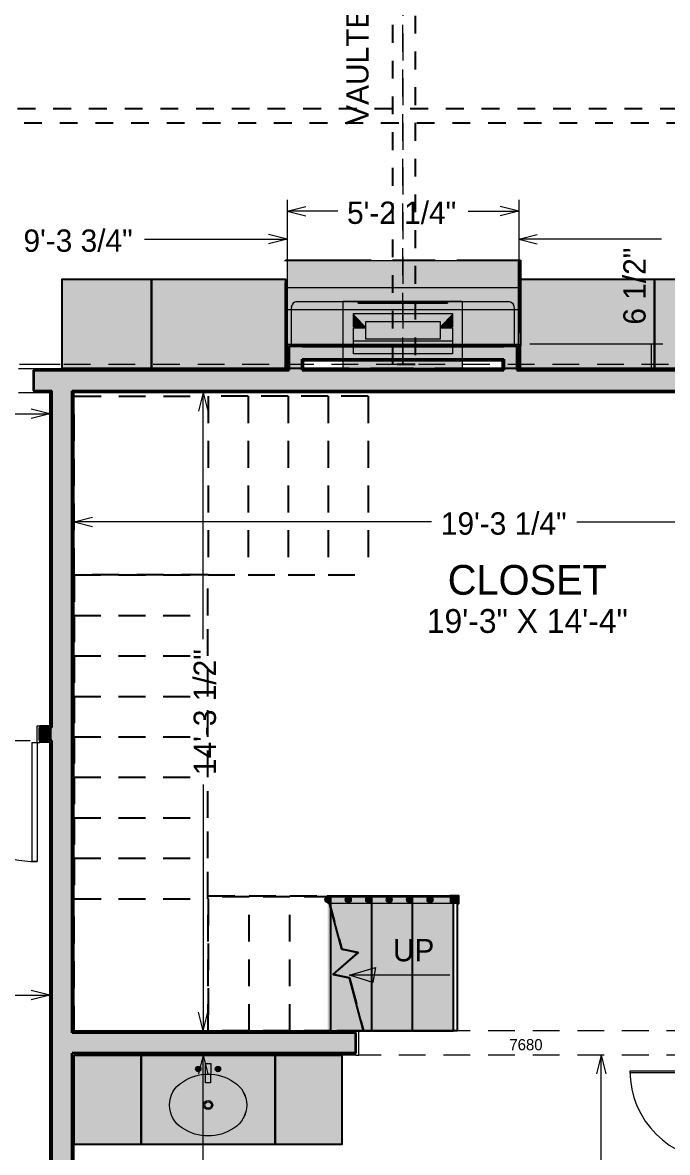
# Model space of a CAD drawing. Header units: inches. Extents: x 0.6 to 35.4, y -22.9 to 0.3.
# Drawn here: x 13.3 to 16.92, y -17.35 to -11.02 of the extents above; entities that cross this region are included whole.
import ezdxf

# ---------------------------------------------------------------- set-up
doc = ezdxf.new("R2010")
doc.units = ezdxf.units.IN
doc.header["$MEASUREMENT"] = 0
for name, pattern in [('Dash', [0.225, 0.15, -0.075]), ('Dot', [0.15, 0.075, -0.075]), ('ISO08W100', [0.96, 0.48, -0.12, 0.24, -0.12])]:
    doc.linetypes.add(name, pattern=pattern)
doc.layers.add('Layout Box Export Contents', color=7, linetype='Continuous', lineweight=0, true_color=0x000000)

# ---------------------------------------------------------------- blocks, each defined once
blk = doc.blocks.new('Oval (undermount) Sink')
at = {"layer": 'Layout Box Export Contents', "color": 252, "linetype": 'Continuous', "lineweight": 0, "true_color": 0x969696, "transparency": 33554687}
blk.add_lwpolyline([(0.72, 19.46), (0.68, 14.26), (-0.68, 14.26), (-0.72, 19.46)], close=True, dxfattribs=at)
blk.add_lwpolyline([(-6.93, 14.5, -0.30599), (6.93, 14.5, -0.558345), (6.93, 2.12, -0.305976), (-6.93, 2.12, -0.558345)], format="xyb", close=True, dxfattribs=at)
for centre, radius in [((-2.65, 17.97), 0.719), ((2.65, 17.97), 0.719), ((0, 8.31), 1.22), ((0, 8.31), 0.874)]:
    blk.add_circle(centre, radius, dxfattribs=at)
at = {"layer": 'Layout Box Export Contents', "color": 7, "linetype": 'Continuous', "lineweight": 0, "true_color": 0xffffff, "transparency": 33554687}
for points in [[(-2.65, 18.69), (-3.33, 18.22), (-3.37, 17.97), (-3.36, 18.1)], [(-2.65, 18.69), (-3.37, 17.97), (-3.33, 17.73), (-3.36, 17.85)], [(-2.65, 18.69), (-3.2, 18.44), (-3.33, 18.22), (-3.28, 18.33)], [(-2.65, 18.69), (-3.33, 17.73), (-3.2, 17.51), (-3.28, 17.61)], [(-2.65, 18.69), (-3.01, 18.6), (-3.2, 18.44), (-3.12, 18.52)], [(-2.65, 18.69), (-3.2, 17.51), (-3.01, 17.35), (-3.12, 17.42)], [(-2.65, 18.69), (-2.78, 18.68), (-3.01, 18.6), (-2.9, 18.65)], [(-2.65, 18.69), (-3.01, 17.35), (-2.78, 17.26), (-2.9, 17.3)], [(-2.65, 18.69), (-2.78, 17.26), (-2.53, 17.26), (-2.65, 17.25)], [(-2.65, 18.69), (-2.53, 17.26), (-2.29, 17.35), (-2.41, 17.3)], [(-2.65, 18.69), (-2.29, 17.35), (-2.1, 17.51), (-2.19, 17.42)], [(-2.65, 18.69), (-2.1, 17.51), (-1.98, 17.73), (-2.03, 17.61)], [(-2.65, 18.69), (-1.98, 17.73), (-1.93, 17.97), (-1.94, 17.85)], [(-2.65, 18.69), (-1.93, 17.97), (-1.98, 18.22), (-1.94, 18.1)], [(-2.65, 18.69), (-1.98, 18.22), (-2.1, 18.44), (-2.03, 18.33)], [(-2.65, 18.69), (-2.1, 18.44), (-2.29, 18.6), (-2.19, 18.52)], [(-2.65, 18.69), (-2.29, 18.6), (-2.53, 18.68), (-2.41, 18.65)], [(0.72, 19.46), (-0.68, 14.26), (0.72, 19.46), (-0.72, 19.46)], [(0.68, 14.26), (-0.68, 14.26), (0.68, 14.26), (0.72, 19.46)], [(2.65, 18.69), (1.98, 18.22), (1.93, 17.97), (1.94, 18.1)], [(2.65, 18.69), (1.93, 17.97), (1.98, 17.73), (1.94, 17.85)], [(2.65, 18.69), (2.1, 18.44), (1.98, 18.22), (2.03, 18.33)], [(2.65, 18.69), (1.98, 17.73), (2.1, 17.51), (2.03, 17.61)], [(2.65, 18.69), (2.29, 18.6), (2.1, 18.44), (2.19, 18.52)], [(2.65, 18.69), (2.1, 17.51), (2.29, 17.35), (2.19, 17.42)], [(2.65, 18.69), (2.53, 18.68), (2.29, 18.6), (2.41, 18.65)], [(2.65, 18.69), (2.29, 17.35), (2.53, 17.26), (2.41, 17.3)], [(2.65, 18.69), (2.53, 17.26), (2.78, 17.26), (2.65, 17.25)], [(2.65, 18.69), (2.78, 17.26), (3.01, 17.35), (2.9, 17.3)], [(2.65, 18.69), (3.01, 17.35), (3.2, 17.51), (3.11, 17.42)], [(2.65, 18.69), (3.2, 17.51), (3.33, 17.73), (3.28, 17.61)], [(2.65, 18.69), (3.33, 17.73), (3.37, 17.97), (3.36, 17.85)], [(2.65, 18.69), (3.37, 17.97), (3.33, 18.22), (3.36, 18.1)], [(2.65, 18.69), (3.33, 18.22), (3.2, 18.44), (3.28, 18.33)], [(2.65, 18.69), (3.2, 18.44), (3.01, 18.6), (3.11, 18.52)], [(2.65, 18.69), (3.01, 18.6), (2.78, 18.68), (2.9, 18.65)], [(-5.82, 1.45), (-6.02, 15.06), (-5.82, 1.45), (-5.66, 15.25)], [(-5.46, 1.27), (-5.82, 1.45), (-5.46, 1.27), (-5.66, 15.25)], [(-5.46, 1.27), (-5.66, 15.25), (-5.46, 1.27), (-5.3, 15.43)], [(-5.09, 1.09), (-5.46, 1.27), (-5.09, 1.09), (-5.3, 15.43)], [(-5.3, 15.43), (-4.93, 15.6), (-5.3, 15.43), (-5.09, 1.09)], [(-5.09, 1.09), (-4.93, 15.6), (-5.09, 1.09), (-4.71, 0.93)], [(-4.71, 0.93), (-4.93, 15.6), (-4.71, 0.93), (-4.55, 15.75)], [(-4.33, 0.78), (-4.71, 0.93), (-4.33, 0.78), (-4.55, 15.75)], [(-4.33, 0.78), (-4.55, 15.75), (-4.33, 0.78), (-4.16, 15.9)], [(-3.95, 0.65), (-4.33, 0.78), (-3.95, 0.65), (-4.16, 15.9)], [(-4.16, 15.9), (-3.78, 16.03), (-4.16, 15.9), (-3.95, 0.65)], [(-3.95, 0.65), (-3.78, 16.03), (-3.95, 0.65), (-3.56, 0.52)], [(-3.78, 16.03), (-3.39, 16.15), (-3.78, 16.03), (-3.56, 0.52)], [(-3.56, 0.52), (-3.39, 16.15), (-3.56, 0.52), (-3.16, 0.41)], [(-3.16, 0.41), (-3.39, 16.15), (-3.16, 0.41), (-2.99, 16.25)], [(-2.77, 0.31), (-3.16, 0.41), (-2.77, 0.31), (-2.99, 16.25)], [(-2.99, 16.25), (-2.59, 16.34), (-2.99, 16.25), (-2.77, 0.31)], [(-2.77, 0.31), (-2.59, 16.34), (-2.77, 0.31), (-2.37, 0.23)], [(-2.37, 0.23), (-2.59, 16.34), (-2.37, 0.23), (-2.19, 16.42)], [(-1.96, 0.16), (-2.37, 0.23), (-1.96, 0.16), (-2.19, 16.42)], [(-2.19, 16.42), (-1.79, 16.49), (-2.19, 16.42), (-1.96, 0.16)], [(-1.96, 0.16), (-1.79, 16.49), (-1.96, 0.16), (-1.56, 0.1)], [(-1.56, 0.1), (-1.79, 16.49), (-1.56, 0.1), (-1.38, 16.54)], [(-1.15, 0.05), (-1.56, 0.1), (-1.15, 0.05), (-1.38, 16.54)], [(-1.15, 0.05), (-1.38, 16.54), (-1.15, 0.05), (-0.98, 16.58)], [(-0.75, 0.02), (-1.15, 0.05), (-0.75, 0.02), (-0.98, 16.58)], [(-0.98, 16.58), (-0.57, 16.61), (-0.98, 16.58), (-0.75, 0.02)], [(-0.75, 0.02), (-0.57, 16.61), (-0.75, 0.02), (-0.34, 0)], [(-0.34, 0), (-0.57, 16.61), (-0.34, 0), (-0.16, 16.62)], [(-0.34, 0), (-0.16, 16.62), (-0.34, 0), (0.07, 0)], [(-0.16, 16.62), (0.25, 16.62), (-0.16, 16.62), (0.07, 0)], [(0.07, 0), (0.25, 16.62), (0.07, 0), (0.48, 0.01)], [(0.25, 16.62), (0.66, 16.6), (0.25, 16.62), (0.48, 0.01)], [(0.48, 0.01), (0.66, 16.6), (0.48, 0.01), (0.89, 0.03)], [(0.66, 16.6), (1.06, 16.57), (0.66, 16.6), (0.89, 0.03)], [(0.89, 0.03), (1.06, 16.57), (0.89, 0.03), (1.29, 0.07)], [(1.06, 16.57), (1.47, 16.53), (1.06, 16.57), (1.29, 0.07)], [(1.29, 0.07), (1.47, 16.53), (1.29, 0.07), (1.7, 0.12)], [(1.47, 16.53), (1.88, 16.48), (1.47, 16.53), (1.7, 0.12)], [(1.7, 0.12), (1.88, 16.48), (1.7, 0.12), (2.1, 0.18)], [(1.88, 16.48), (2.28, 16.41), (1.88, 16.48), (2.1, 0.18)], [(2.1, 0.18), (2.28, 16.41), (2.1, 0.18), (2.51, 0.26)], [(2.28, 16.41), (2.68, 16.33), (2.28, 16.41), (2.51, 0.26)], [(2.51, 0.26), (2.68, 16.33), (2.51, 0.26), (2.9, 0.35)], [(2.68, 16.33), (3.08, 16.23), (2.68, 16.33), (2.9, 0.35)], [(2.9, 0.35), (3.08, 16.23), (2.9, 0.35), (3.3, 0.45)], [(3.08, 16.23), (3.47, 16.12), (3.08, 16.23), (3.3, 0.45)], [(3.3, 0.45), (3.47, 16.12), (3.3, 0.45), (3.69, 0.56)], [(3.47, 16.12), (3.86, 16), (3.47, 16.12), (3.69, 0.56)], [(3.69, 0.56), (3.86, 16), (3.69, 0.56), (4.08, 0.69)], [(3.86, 16), (4.25, 15.87), (3.86, 16), (4.08, 0.69)], [(4.08, 0.69), (4.25, 15.87), (4.08, 0.69), (4.46, 0.83)], [(4.25, 15.87), (4.63, 15.72), (4.25, 15.87), (4.46, 0.83)], [(4.46, 0.83), (4.63, 15.72), (4.46, 0.83), (4.84, 0.99)], [(4.63, 15.72), (5.01, 15.56), (4.63, 15.72), (4.84, 0.99)], [(4.84, 0.99), (5.01, 15.56), (4.84, 0.99), (5.22, 1.15)], [(5.01, 15.56), (5.38, 15.39), (5.01, 15.56), (5.22, 1.15)], [(5.22, 1.15), (5.38, 15.39), (5.22, 1.15), (5.58, 1.33)], [(5.38, 15.39), (5.74, 15.21), (5.38, 15.39), (5.58, 1.33)], [(5.58, 1.33), (5.74, 15.21), (5.58, 1.33), (5.95, 1.52)], [(5.74, 15.21), (6.1, 15.01), (5.74, 15.21), (5.95, 1.52)], [(-10.39, 8.26), (-6.93, 14.5), (-10.39, 8.26), (-6.93, 2.12)], [(-6.93, 14.5), (-10.39, 8.26), (-6.93, 14.5), (-8.28, 13.42)], [(-10.39, 8.26), (-9.29, 12.14), (-10.39, 8.26), (-8.28, 13.42)], [(-10.29, 9.48), (-9.29, 12.14), (-10.29, 9.48), (-10.39, 8.26)], [(-10.29, 9.48), (-9.69, 11.43), (-10.29, 9.48), (-9.29, 12.14)], [(-9.69, 11.43), (-9.5, 11.79), (-9.69, 11.43), (-9.29, 12.14)], [(-9.29, 12.14), (-8.56, 13.13), (-9.29, 12.14), (-8.28, 13.42)], [(-9.07, 12.48), (-8.56, 13.13), (-9.07, 12.48), (-9.29, 12.14)], [(-8.83, 12.81), (-8.56, 13.13), (-8.83, 12.81), (-9.07, 12.48)], [(-6.93, 14.5), (-8.28, 13.42), (-6.93, 14.5), (-7.68, 13.97)], [(-8.28, 13.42), (-7.99, 13.71), (-8.28, 13.42), (-7.68, 13.97)], [(-7.68, 13.97), (-7.35, 14.22), (-7.68, 13.97), (-6.93, 14.5)], [(-6.93, 2.12), (-6.93, 14.5), (-6.93, 2.12), (-6.72, 14.63)], [(-6.53, 1.86), (-6.93, 2.12), (-6.53, 1.86), (-6.72, 14.63)], [(-6.53, 1.86), (-6.72, 14.63), (-6.53, 1.86), (-6.38, 14.85)], [(-6.18, 1.65), (-6.53, 1.86), (-6.18, 1.65), (-6.38, 14.85)], [(-6.18, 1.65), (-6.38, 14.85), (-6.18, 1.65), (-6.02, 15.06)], [(-5.82, 1.45), (-6.18, 1.65), (-5.82, 1.45), (-6.02, 15.06)], [(5.95, 1.52), (6.1, 15.01), (5.95, 1.52), (6.3, 1.72)], [(6.1, 15.01), (6.45, 14.81), (6.1, 15.01), (6.3, 1.72)], [(6.3, 1.72), (6.45, 14.81), (6.3, 1.72), (6.65, 1.94)], [(6.45, 14.81), (6.93, 14.5), (6.45, 14.81), (6.65, 1.94)], [(6.65, 1.94), (6.93, 14.5), (6.65, 1.94), (6.93, 2.12)], [(6.93, 2.12), (6.93, 14.5), (6.93, 2.12), (7.31, 2.37)], [(6.97, 14.47), (7.31, 14.25), (6.97, 14.47), (6.93, 14.5)], [(7.31, 2.37), (6.93, 14.5), (7.31, 2.37), (7.95, 13.74)], [(7.31, 14.25), (7.95, 13.74), (7.31, 14.25), (6.93, 14.5)], [(7.64, 14), (7.95, 13.74), (7.64, 14), (7.31, 14.25)], [(10.38, 7.9), (7.31, 2.37), (10.38, 7.9), (7.95, 13.74)], [(8.25, 13.46), (8.53, 13.16), (8.25, 13.46), (7.95, 13.74)], [(7.95, 13.74), (8.53, 13.16), (7.95, 13.74), (10.38, 7.9)], [(8.53, 13.16), (8.79, 12.85), (8.53, 13.16), (10.38, 7.9)], [(9.04, 12.52), (10.28, 9.53), (9.04, 12.52), (8.79, 12.85)], [(8.79, 12.85), (10.28, 9.53), (8.79, 12.85), (10.38, 7.9)], [(9.04, 12.52), (9.27, 12.18), (9.04, 12.52), (10.28, 9.53)], [(9.48, 11.83), (10.28, 9.53), (9.48, 11.83), (9.27, 12.18)], [(-10.39, 8.26), (-10.38, 8.67), (-10.39, 8.26), (-10.29, 9.48)], [(-10.35, 9.08), (-10.29, 9.48), (-10.35, 9.08), (-10.38, 8.67)], [(-10.21, 9.88), (-9.69, 11.43), (-10.21, 9.88), (-10.29, 9.48)], [(-10.21, 9.88), (-10.12, 10.28), (-10.21, 9.88), (-9.69, 11.43)], [(-10.12, 10.28), (-9.85, 11.05), (-10.12, 10.28), (-9.69, 11.43)], [(-9.99, 10.67), (-9.85, 11.05), (-9.99, 10.67), (-10.12, 10.28)], [(9.48, 11.83), (9.66, 11.47), (9.48, 11.83), (9.83, 11.1)], [(9.83, 11.1), (9.98, 10.72), (9.83, 11.1), (9.48, 11.83)], [(9.48, 11.83), (9.98, 10.72), (9.48, 11.83), (10.28, 9.53)], [(10.1, 10.33), (10.28, 9.53), (10.1, 10.33), (9.98, 10.72)], [(10.1, 10.33), (10.2, 9.93), (10.1, 10.33), (10.28, 9.53)], [(10.28, 9.53), (10.34, 9.13), (10.28, 9.53), (10.38, 8.72)], [(10.38, 7.9), (10.28, 9.53), (10.38, 7.9), (10.38, 8.72)], [(-6.93, 2.12), (-9.24, 4.39), (-6.93, 2.12), (-10.39, 8.26)], [(-9.96, 5.86), (-10.19, 6.64), (-9.96, 5.86), (-10.39, 8.26)], [(-10.37, 7.85), (-10.39, 8.26), (-10.37, 7.85), (-10.28, 7.04)], [(-10.28, 7.04), (-10.39, 8.26), (-10.28, 7.04), (-10.19, 6.64)], [(-9.24, 4.39), (-9.96, 5.86), (-9.24, 4.39), (-10.39, 8.26)], [(-10.34, 7.44), (-10.37, 7.85), (-10.34, 7.44), (-10.28, 7.04)], [(-9.96, 5.86), (-10.09, 6.25), (-9.96, 5.86), (-10.19, 6.64)], [(10.38, 7.9), (10.34, 7.49), (10.38, 7.9), (7.31, 2.37)], [(9.04, 4.09), (7.31, 2.37), (9.04, 4.09), (10.34, 7.49)], [(10.34, 7.49), (9.27, 4.43), (10.34, 7.49), (9.04, 4.09)], [(10.28, 7.09), (9.27, 4.43), (10.28, 7.09), (10.34, 7.49)], [(9.83, 5.52), (9.27, 4.43), (9.83, 5.52), (10.28, 7.09)], [(10.1, 6.29), (9.83, 5.52), (10.1, 6.29), (10.28, 7.09)], [(10.1, 6.29), (9.98, 5.9), (10.1, 6.29), (9.83, 5.52)], [(10.2, 6.69), (10.1, 6.29), (10.2, 6.69), (10.28, 7.09)], [(10.38, 8.72), (10.39, 8.31), (10.38, 8.72), (10.38, 7.9)], [(-9.64, 5.1), (-9.96, 5.86), (-9.64, 5.1), (-9.24, 4.39)], [(-9.64, 5.1), (-9.81, 5.48), (-9.64, 5.1), (-9.96, 5.86)], [(-9.24, 4.39), (-9.45, 4.74), (-9.24, 4.39), (-9.64, 5.1)], [(-6.93, 2.12), (-9.01, 4.05), (-6.93, 2.12), (-9.24, 4.39)], [(-8.76, 3.73), (-9.01, 4.05), (-8.76, 3.73), (-8.5, 3.42)], [(-8.5, 3.42), (-9.01, 4.05), (-8.5, 3.42), (-6.93, 2.12)], [(-7.91, 2.85), (-8.21, 3.13), (-7.91, 2.85), (-8.5, 3.42)], [(-7.6, 2.59), (-8.5, 3.42), (-7.6, 2.59), (-6.93, 2.12)], [(-7.91, 2.85), (-8.5, 3.42), (-7.91, 2.85), (-7.6, 2.59)], [(8.53, 3.46), (7.31, 2.37), (8.53, 3.46), (9.04, 4.09)], [(8.53, 3.46), (8.25, 3.16), (8.53, 3.46), (7.31, 2.37)], [(8.25, 3.16), (7.64, 2.62), (8.25, 3.16), (7.31, 2.37)], [(7.95, 2.88), (7.64, 2.62), (7.95, 2.88), (8.25, 3.16)], [(9.04, 4.09), (8.79, 3.77), (9.04, 4.09), (8.53, 3.46)], [(9.66, 5.15), (9.27, 4.43), (9.66, 5.15), (9.83, 5.52)], [(9.48, 4.79), (9.27, 4.43), (9.48, 4.79), (9.66, 5.15)], [(-7.27, 2.34), (-7.6, 2.59), (-7.27, 2.34), (-6.93, 2.12)]]:
    blk.add_solid(points, dxfattribs=at)
blk = doc.blocks.new('Fireplace Pieces_Stone Fireplace 5 Hearth & Firebox')
at = {"layer": 'Layout Box Export Contents', "color": 252, "linetype": 'Continuous', "lineweight": 0, "true_color": 0x969696, "transparency": 33554687}
for p, q in [((-29.95, 12.39), (-29.79, 11.9)), ((29.95, 12.39), (29.79, 11.9)), ((-28.64, 11.06), (-29.14, 11.23))]:
    blk.add_line(p, q, dxfattribs=at)
blk.add_lwpolyline([(-16, 23), (-16, 29), (16, 29), (16, 23), (31, 23), (31, 0), (-31, 0), (-31, 23)], close=True, dxfattribs=at)
for points in [[(-16, 11), (-16, 29), (16, 29), (16, 11)], [(16, 23), (31, 23), (31, 0), (-31, 0), (-31, 23), (-16, 23)], [(-30, 23), (-30, 13), (-29.95, 12.39)], [(29.95, 12.39), (30, 13), (30, 23)], [(-29.14, 11.23), (-29.53, 11.51), (-29.79, 11.9)], [(29.14, 11.23), (28.64, 11.06), (28, 11), (-28, 11), (-28.64, 11.06)], [(29.14, 11.23), (29.53, 11.51), (29.79, 11.9)]]:
    blk.add_lwpolyline(points, dxfattribs=at)
at = {"layer": 'Layout Box Export Contents', "color": 7, "linetype": 'Continuous', "lineweight": 0, "true_color": 0xffffff, "transparency": 33554687}
for points in [[(-16, 29), (16, 29), (-16, 29), (-16, 23)], [(-16, 23), (16, 29), (-16, 23), (16, 23)], [(31, 0), (-31, 0), (31, 0), (-16, 23)], [(-16, 23), (-31, 0), (-16, 23), (-31, 23)], [(16, 23), (31, 0), (16, 23), (-16, 23)], [(16, 23), (31, 23), (16, 23), (31, 0)]]:
    blk.add_solid(points, dxfattribs=at)
blk = doc.blocks.new('Fireplace Pieces_Stone Fireplace 5 Mantle')
at = {"layer": 'Layout Box Export Contents', "color": 252, "linetype": 'Continuous', "lineweight": 0, "true_color": 0x969696, "transparency": 33554687}
blk.add_lwpolyline([(-31.64, 6), (31.64, 6), (31.64, 0), (-31.64, 0)], close=True, dxfattribs=at)
at = {"layer": 'Layout Box Export Contents', "color": 7, "linetype": 'Continuous', "lineweight": 0, "true_color": 0xffffff, "transparency": 33554687}
for points in [[(-31.64, 0), (-31.64, 6), (-31.64, 0), (31.64, 6)], [(31.64, 6), (31.64, 0), (31.64, 6), (-31.64, 0)]]:
    blk.add_solid(points, dxfattribs=at)
blk = doc.blocks.new('Fireplace Pieces_Stone Fireplace 5 Panel')
at = {"layer": 'Layout Box Export Contents', "color": 252, "linetype": 'Continuous', "lineweight": 0, "true_color": 0x969696, "transparency": 33554687}
blk.add_line((16, 0), (-16, 0), dxfattribs=at)
blk.add_lwpolyline([(12, 0.5), (12, 0), (-12, 0), (-12, 0.5)], close=True, dxfattribs=at)
blk.add_lwpolyline([(12, 0), (12, 0.5), (-12, 0.5), (-12, 0)], dxfattribs=at)
at = {"layer": 'Layout Box Export Contents', "color": 7, "linetype": 'Continuous', "lineweight": 0, "true_color": 0xffffff, "transparency": 33554687}
for points in [[(-12, 0.5), (12, 0.5), (-12, 0.5), (12, 0)], [(-12, 0.5), (12, 0), (-12, 0.5), (-12, 0)]]:
    blk.add_solid(points, dxfattribs=at)
blk = doc.blocks.new('Fireplace Pieces_Logs w_Fire')
at = {"layer": 'Layout Box Export Contents', "color": 252, "linetype": 'Continuous', "lineweight": 0, "true_color": 0x969696, "transparency": 33554687}
for p, q in [((13.31, 7.3), (-13.31, 7.3)), ((-9.99, 2.09), (-9.99, 6.88)), ((-9.99, 6.88), (9.99, 6.88)), ((9.99, 3.51), (13.31, 3.51))]:
    blk.add_line(p, q, dxfattribs=at)
blk.add_lwpolyline([(13.31, 10.81), (13.31, 3.79), (9.99, 3.79), (9.99, 3.51), (13.31, 3.51), (13.31, 0), (-13.31, 0), (-13.31, 3.51), (-9.99, 3.51), (-9.99, 3.79), (-13.31, 3.79), (-13.31, 10.81)], close=True, dxfattribs=at)
for points in [[(-9.99, 3.79), (-13.31, 3.79), (-13.31, 10.81), (13.31, 10.81), (13.31, 3.79), (9.99, 3.79)], [(9.99, 6.88), (9.99, 2.09), (-9.99, 2.09)], [(13.31, 3.51), (13.31, 0), (-13.31, 0), (-13.31, 3.51), (-9.99, 3.51)]]:
    blk.add_lwpolyline(points, dxfattribs=at)
at = {"layer": 'Layout Box Export Contents', "color": 7, "linetype": 'Continuous', "lineweight": 0, "true_color": 0xffffff, "transparency": 33554687}
for points in [[(13.31, 10.81), (9.99, 3.79), (13.31, 10.81), (-13.31, 10.81)], [(9.99, 3.79), (-9.99, 3.79), (9.99, 3.79), (-13.31, 10.81)], [(-13.31, 10.81), (-9.99, 3.79), (-13.31, 10.81), (-13.31, 3.79)], [(13.31, 3.79), (9.99, 3.79), (13.31, 3.79), (13.31, 10.81)], [(13.31, 0), (-13.31, 0), (13.31, 0), (9.99, 3.51)], [(-13.31, 0), (-13.31, 3.51), (-13.31, 0), (-9.99, 3.51)], [(9.99, 3.51), (-13.31, 0), (9.99, 3.51), (-9.99, 3.51)], [(9.99, 3.79), (9.99, 3.51), (9.99, 3.79), (-9.99, 3.51)], [(-9.99, 3.51), (-9.99, 3.79), (-9.99, 3.51), (9.99, 3.79)], [(13.31, 3.51), (13.31, 0), (13.31, 3.51), (9.99, 3.51)]]:
    blk.add_solid(points, dxfattribs=at)
blk = doc.blocks.new('A1600P')
at = {"layer": 'Layout Box Export Contents', "color": 250, "linetype": 'Continuous', "lineweight": 0, "true_color": 0x3f3f3f, "transparency": 33554687}
for p, q in [((-1.5, 3), (1.5, 3)), ((-1.5, 0), (-1.5, 3)), ((1.5, 0), (-1.5, 0)), ((1.5, 3), (1.5, 0))]:
    blk.add_line(p, q, dxfattribs=at)
for centre, radius in [((0.02, 1.5), 1.26), ((0.01, 1.49), 0.316)]:
    blk.add_circle(centre, radius, dxfattribs=at)
at = {"layer": 'Layout Box Export Contents', "color": 7, "linetype": 'Continuous', "lineweight": 0, "true_color": 0xffffff, "transparency": 33554687}
blk.add_solid([(-1.5, 3), (1.5, 3), (-1.5, 0), (1.5, 0)], dxfattribs=at)
blk = doc.blocks.new('AT723 Single Basket')
at = {"layer": 'Layout Box Export Contents', "color": 250, "linetype": 'Continuous', "lineweight": 0, "true_color": 0x3f3f3f, "transparency": 33554687}
blk.add_lwpolyline([(0.37, 1.37), (0.37, 0.62), (-0.38, 0.62), (-0.38, 1.37)], close=True, dxfattribs=at)
blk.add_circle((0, 1), 1, dxfattribs=at)
at = {"layer": 'Layout Box Export Contents', "color": 7, "linetype": 'Continuous', "lineweight": 0, "true_color": 0xffffff, "transparency": 33554687}
for points in [[(0, 2), (-0.94, 1.34), (-1, 1), (-0.98, 1.17)], [(0, 2), (-1, 1), (-0.94, 0.66), (-0.98, 0.83)], [(0, 2), (-0.77, 1.64), (-0.94, 1.34), (-0.87, 1.5)], [(0, 2), (-0.94, 0.66), (-0.77, 0.36), (-0.87, 0.5)], [(0, 2), (-0.5, 1.87), (-0.77, 1.64), (-0.64, 1.77)], [(0, 2), (-0.77, 0.36), (-0.5, 0.13), (-0.64, 0.23)], [(0, 2), (-0.17, 1.98), (-0.5, 1.87), (-0.34, 1.94)], [(0, 2), (-0.5, 0.13), (-0.17, 0.02), (-0.34, 0.06)], [(0.37, 0.62), (-0.38, 0.62), (0.37, 0.62), (0.37, 1.37)], [(0.37, 1.37), (-0.38, 0.62), (0.37, 1.37), (-0.38, 1.37)], [(0, 2), (-0.17, 0.02), (0.17, 0.02), (0, 0)], [(0, 2), (0.17, 0.02), (0.5, 0.13), (0.34, 0.06)], [(0, 2), (0.5, 0.13), (0.77, 0.36), (0.64, 0.23)], [(0, 2), (0.77, 0.36), (0.94, 0.66), (0.87, 0.5)], [(0, 2), (0.94, 0.66), (1, 1), (0.98, 0.83)], [(0, 2), (1, 1), (0.94, 1.34), (0.98, 1.17)], [(0, 2), (0.94, 1.34), (0.77, 1.64), (0.87, 1.5)], [(0, 2), (0.77, 1.64), (0.5, 1.87), (0.64, 1.77)], [(0, 2), (0.5, 1.87), (0.17, 1.98), (0.34, 1.94)]]:
    blk.add_solid(points, dxfattribs=at)

msp = doc.modelspace()

# ---------------------------------------------------------------- linework, layer by layer
at = {"layer": 'Layout Box Export Contents', "color": 18, "linetype": 'Dot', "lineweight": 25, "true_color": 0x000000, "transparency": 33554687}
for p, q in [((15.3774, -12.9357), (15.3774, -6.5844)), ((15.5024, -6.5844), (15.5024, -12.9357)), ((12.4756, -11.5026), (18.4116, -11.5026)), ((18.4116, -11.5859), (12.4756, -11.5859)), ((15.5024, -12.9357), (15.3774, -12.9357))]:
    msp.add_line(p, q, dxfattribs=at)
at = {"layer": 'Layout Box Export Contents', "color": 176, "linetype": 'Continuous', "lineweight": 18, "true_color": 0x000080, "transparency": 33554687}
for p, q in [((14.7862, -12.0154), (14.7862, -12.7601)), ((16.0831, -12.0154), (16.0831, -12.7601)), ((14.7862, -12.0779), (14.8903, -12.0518)), ((14.7862, -12.0779), (14.8903, -12.1039)), ((15.0694, -12.0779), (14.7862, -12.0779)), ((15.7999, -12.0779), (16.0831, -12.0779)), ((16.0831, -12.0779), (15.979, -12.0518)), ((16.0831, -12.0779), (15.979, -12.1039)), ((14.7862, -12.1716), (14.7862, -12.7601)), ((16.0831, -12.1716), (16.0831, -12.7601)), ((13.9858, -12.2341), (14.7862, -12.2341)), ((14.7862, -12.2341), (14.682, -12.2081)), ((14.7862, -12.2341), (14.682, -12.2601)), ((16.0831, -12.2341), (16.1873, -12.2081)), ((16.0831, -12.2341), (16.1873, -12.2601)), ((16.8827, -12.2341), (16.0831, -12.2341)), ((16.8904, -12.8226), (16.1456, -12.8226)), ((16.8279, -12.9581), (16.8279, -12.8226)), ((14.3156, -13.0935), (14.2896, -13.1976)), ((14.3156, -13.0935), (14.3417, -13.1976)), ((14.3156, -14.4735), (14.3156, -13.0935)), ((13.0683, -13.212), (13.4562, -13.212)), ((13.4562, -13.212), (13.3521, -13.1859)), ((13.4562, -13.212), (13.3521, -13.238)), ((13.5917, -13.8174), (13.6958, -13.7914)), ((13.5917, -13.8174), (13.6958, -13.8435)), ((15.5951, -13.8174), (13.5917, -13.8174)), ((16.4081, -13.8174), (18.4116, -13.8174)), ((14.3156, -15.2864), (14.3156, -16.6664)), ((13.4562, -16.4671), (13.3521, -16.4411)), ((13.0683, -16.4671), (13.4562, -16.4671)), ((13.4562, -16.4671), (13.3521, -16.4932)), ((14.3156, -16.6664), (14.2896, -16.5622)), ((14.3156, -16.6664), (14.3417, -16.5622)), ((14.3156, -16.8018), (14.2896, -16.906)), ((14.3156, -16.8018), (14.3417, -16.906)), ((14.3156, -18.1503), (14.3156, -16.8018)), ((16.5452, -16.8018), (16.5192, -16.906)), ((16.5452, -16.8018), (16.5712, -16.906)), ((16.5452, -17.6074), (16.5452, -16.8018))]:
    msp.add_line(p, q, dxfattribs=at)
at = {"layer": 'Layout Box Export Contents', "color": 8, "linetype": 'ISO08W100', "lineweight": 25, "true_color": 0x808080, "transparency": 33554687}
for p, q in [((14.7758, -12.9581), (14.7758, -12.3526)), ((14.7758, -12.3526), (16.0935, -12.3526)), ((16.0935, -12.3526), (16.0935, -12.9581)), ((16.0935, -12.9581), (14.7758, -12.9581))]:
    msp.add_line(p, q, dxfattribs=at)
at = {"layer": 'Layout Box Export Contents', "color": 49, "linetype": 'Continuous', "lineweight": 25, "true_color": 0x474747, "transparency": 33554687}
for p, q in [((13.5258, -12.9581), (13.5258, -12.4581)), ((13.5258, -12.4581), (14.0258, -12.4581)), ((14.0258, -12.4581), (14.7758, -12.4581)), ((14.7758, -12.4581), (14.7758, -12.9581)), ((16.0935, -12.9581), (16.0935, -12.4581)), ((16.0935, -12.4581), (16.8435, -12.4581)), ((16.8435, -12.4581), (17.5935, -12.4581)), ((15.0932, -16.8018), (15.0932, -17.3018)), ((13.9674, -17.3018), (13.5917, -17.3018)), ((14.7182, -17.3018), (13.9674, -17.3018)), ((15.0932, -17.3018), (14.7182, -17.3018))]:
    msp.add_line(p, q, dxfattribs=at)
at = {"layer": 'Layout Box Export Contents', "color": 18, "linetype": 'Continuous', "lineweight": 0, "true_color": 0x000000, "transparency": 33554687}
for p, q in [((14.7862, -12.8226), (16.0831, -12.8226)), ((14.7862, -12.9581), (14.7862, -12.8226)), ((16.0831, -12.8226), (16.0831, -12.9581)), ((13.364, -12.9581), (14.7862, -12.9581)), ((13.364, -12.9581), (13.364, -13.0935)), ((14.8799, -12.9164), (15.9894, -12.9164)), ((14.8799, -12.9581), (14.8799, -12.9164)), ((14.8799, -12.9581), (15.9894, -12.9581)), ((15.9894, -12.9164), (15.9894, -12.9581)), ((16.0831, -12.9581), (18.4116, -12.9581)), ((13.364, -13.0935), (13.4562, -13.0935)), ((13.4562, -14.9581), (13.4562, -13.0935)), ((13.5917, -13.0935), (18.4116, -13.0935)), ((13.5917, -16.6664), (13.5917, -13.0935)), ((13.4005, -15.0518), (13.4005, -14.9581)), ((13.4562, -14.9581), (13.4005, -14.9581)), ((13.4562, -15.0518), (13.4005, -15.0518)), ((13.4562, -17.7862), (13.4562, -15.0518)), ((15.1713, -16.6664), (13.5917, -16.6664)), ((15.1713, -16.8018), (15.1713, -16.6664)), ((13.5917, -17.7862), (13.5917, -16.8018)), ((15.1713, -16.8018), (13.5917, -16.8018))]:
    msp.add_line(p, q, dxfattribs=at)
at = {"layer": 'Layout Box Export Contents', "color": 18, "linetype": 'Continuous', "lineweight": 35, "true_color": 0x000000, "transparency": 33554687}
for p, q in [((14.7966, -12.9685), (14.7966, -12.8331)), ((14.8695, -12.8331), (14.7966, -12.8331)), ((14.8695, -12.8331), (15.9998, -12.8331)), ((16.0727, -12.8331), (15.9998, -12.8331)), ((16.0727, -12.8331), (16.0727, -12.9685)), ((14.8695, -12.906), (15.9998, -12.906)), ((14.8695, -12.9685), (14.8695, -12.906)), ((15.9998, -12.906), (15.9998, -12.9685)), ((13.364, -12.9685), (14.7966, -12.9685)), ((13.364, -12.9685), (13.364, -13.0831)), ((14.8695, -12.9685), (15.9998, -12.9685)), ((16.0727, -12.9685), (18.422, -12.9685)), ((13.364, -13.0831), (13.4667, -13.0831)), ((13.4667, -14.9685), (13.4667, -13.0831)), ((13.5812, -13.0831), (18.422, -13.0831)), ((13.5812, -16.6768), (13.5812, -13.0831)), ((13.4005, -15.0414), (13.4005, -14.9685)), ((13.4667, -14.9685), (13.4005, -14.9685)), ((13.4667, -15.0414), (13.4005, -15.0414)), ((13.4667, -17.7862), (13.4667, -15.0414)), ((15.1713, -16.6768), (13.5812, -16.6768)), ((15.1713, -16.7914), (15.1713, -16.6768)), ((13.5812, -17.7862), (13.5812, -16.7914)), ((15.1713, -16.7914), (13.5812, -16.7914))]:
    msp.add_line(p, q, dxfattribs=at)
at = {"layer": 'Layout Box Export Contents', "color": 251, "linetype": 'Dash', "lineweight": 18, "true_color": 0x4b4b4b, "transparency": 33554687}
for p, q in [((12.5307, -12.9581), (13.364, -12.9581)), ((12.5307, -13.0935), (13.364, -13.0935)), ((17.0619, -16.6664), (15.1869, -16.6664)), ((17.0619, -16.8018), (15.1869, -16.8018))]:
    msp.add_line(p, q, dxfattribs=at)
at = {"layer": 'Layout Box Export Contents', "color": 18, "linetype": 'Dash', "lineweight": 25, "true_color": 0x000000, "transparency": 33554687}
for p, q in [((14.5671, -13.1143), (14.3432, -13.1143)), ((14.3432, -13.1143), (14.3432, -14.1143)), ((14.7911, -13.1143), (14.5671, -13.1143)), ((14.5671, -13.1143), (14.5671, -14.1143)), ((15.015, -13.1143), (14.7911, -13.1143)), ((14.7911, -13.1143), (14.7911, -14.1143)), ((15.239, -13.1143), (15.015, -13.1143)), ((15.015, -13.1143), (15.015, -14.1143)), ((15.239, -13.1143), (15.239, -14.1143)), ((13.5917, -14.1143), (13.5917, -14.3409)), ((13.5917, -14.1143), (14.3417, -14.1143)), ((14.3417, -14.3409), (14.3417, -14.1143)), ((14.3432, -14.1143), (14.5671, -14.1143)), ((14.5671, -14.1143), (14.7911, -14.1143)), ((14.7911, -14.1143), (15.015, -14.1143)), ((15.015, -14.1143), (15.239, -14.1143)), ((13.5917, -14.3409), (13.5917, -14.5674)), ((13.5917, -14.3409), (14.3417, -14.3409)), ((14.3417, -14.5674), (14.3417, -14.3409)), ((13.5917, -14.5674), (13.5917, -14.794)), ((13.5917, -14.5674), (14.3417, -14.5674)), ((14.3417, -14.794), (14.3417, -14.5674)), ((13.5917, -14.794), (13.5917, -15.0206)), ((13.5917, -14.794), (14.3417, -14.794)), ((14.3417, -15.0206), (14.3417, -14.794)), ((13.5917, -15.0206), (13.5917, -15.2471)), ((13.5917, -15.0206), (14.3417, -15.0206)), ((14.3417, -15.2471), (14.3417, -15.0206)), ((13.5917, -15.2471), (13.5917, -15.4737)), ((13.5917, -15.2471), (14.3417, -15.2471)), ((14.3417, -15.4737), (14.3417, -15.2471)), ((13.5917, -15.4737), (13.5917, -15.7003)), ((13.5917, -15.4737), (14.3417, -15.4737)), ((14.3417, -15.7003), (14.3417, -15.4737)), ((13.5917, -15.7003), (13.5917, -15.9268)), ((13.5917, -15.7003), (14.3417, -15.7003)), ((14.3417, -15.9268), (14.3417, -15.7003)), ((13.5917, -15.9268), (14.3417, -15.9268)), ((14.5723, -15.9164), (14.3432, -15.9164)), ((14.3432, -16.6664), (14.3432, -15.9164)), ((14.8015, -15.9164), (14.5723, -15.9164)), ((14.5723, -16.6664), (14.5723, -15.9164)), ((15.0307, -15.9164), (14.8015, -15.9164)), ((14.8015, -16.6664), (14.8015, -15.9164)), ((15.2145, -15.9164), (15.0307, -15.9164)), ((15.0307, -16.6664), (15.0307, -15.9164)), ((14.3432, -16.6664), (14.5723, -16.6664)), ((14.5723, -16.6664), (14.8015, -16.6664)), ((14.8015, -16.6664), (15.0307, -16.6664)), ((15.0307, -16.6664), (15.2145, -16.6664))]:
    msp.add_line(p, q, dxfattribs=at)
at = {"layer": 'Layout Box Export Contents', "color": 251, "linetype": 'Continuous', "lineweight": 18, "true_color": 0x4b4b4b, "transparency": 33554687}
for p, q in [((13.3848, -14.9581), (13.4005, -14.9581)), ((13.3848, -15.0518), (13.3848, -14.9581)), ((13.4005, -15.0518), (13.4005, -14.9581)), ((13.3562, -15.0518), (13.3562, -15.7185)), ((13.3562, -15.0518), (13.3848, -15.0518)), ((13.3848, -15.0518), (13.4005, -15.0518)), ((13.3848, -15.0518), (13.3848, -15.7185)), ((13.3848, -15.7185), (13.3562, -15.7185)), ((15.1713, -16.6664), (15.1869, -16.6664)), ((15.1713, -16.8018), (15.1713, -16.6664)), ((15.1869, -16.8018), (15.1869, -16.6664)), ((15.1713, -16.8018), (15.1869, -16.8018)), ((17.2067, -16.8913), (16.7067, -16.8913)), ((16.7067, -16.8913), (16.7067, -16.9017)), ((17.2067, -16.9017), (16.7067, -16.9017))]:
    msp.add_line(p, q, dxfattribs=at)
at = {"layer": 'Layout Box Export Contents', "color": 250, "linetype": 'Continuous', "lineweight": 25, "true_color": 0x3f3f3f, "transparency": 33554687}
for p, q in [((15.0307, -15.9164), (15.0121, -15.9164)), ((15.2598, -15.9164), (15.0307, -15.9164)), ((15.0307, -16.6664), (15.0307, -15.9164)), ((15.489, -15.9164), (15.2598, -15.9164)), ((15.2598, -16.6664), (15.2598, -15.9164)), ((15.7182, -15.9164), (15.489, -15.9164)), ((15.489, -16.6664), (15.489, -15.9164)), ((15.7182, -16.6664), (15.7182, -15.9164)), ((15.0121, -16.6664), (15.0307, -16.6664)), ((15.0307, -16.6664), (15.2598, -16.6664)), ((15.2598, -16.6664), (15.489, -16.6664)), ((15.489, -16.6664), (15.7182, -16.6664))]:
    msp.add_line(p, q, dxfattribs=at)
at = {"layer": 'Layout Box Export Contents', "color": 252, "linetype": 'Continuous', "lineweight": 18, "true_color": 0x969696, "transparency": 33554687}
for p, q in [((15.1348, -16.3539), (15.2807, -16.3122)), ((15.2807, -16.3122), (15.2661, -16.3956)), ((15.6973, -16.3539), (15.1348, -16.3539)), ((15.2661, -16.3956), (15.1348, -16.3539))]:
    msp.add_line(p, q, dxfattribs=at)
at = {"layer": 'Layout Box Export Contents', "color": 6, "linetype": 'Dash', "lineweight": 18, "true_color": 0xff00ff, "transparency": 33554687}
for points in [[(12.4473, -6.5844), (15.4346, -6.5844), (15.4346, -12.9357), (13.5143, -12.9357), (13.5143, -12.9357), (13.4354, -12.9357), (13.4354, -12.9357), (12.4473, -12.9357)], [(15.4346, -12.9357), (15.4346, -6.5844), (18.3892, -6.5844), (18.422, -6.5844), (18.422, -9.3805), (18.422, -9.3805), (18.422, -12.0385), (18.422, -12.0385), (18.422, -12.9357)], [(12.4458, -15.0414), (13.4667, -15.0414), (13.4667, -16.8018), (13.4667, -16.8018), (13.4667, -19.8122), (8.6229, -19.8122), (8.6229, -15.7914), (12.4458, -15.7914)]]:
    msp.add_lwpolyline(points, close=True, dxfattribs=at)
at = {"layer": 'Layout Box Export Contents', "color": 49, "linetype": 'Continuous', "lineweight": 25, "true_color": 0x474747, "transparency": 33554687}
for points in [[(14.0258, -12.9581), (13.5258, -12.9581), (13.5258, -12.4581), (14.0258, -12.4581)], [(14.7758, -12.9581), (14.0258, -12.9581), (14.0258, -12.4581), (14.7758, -12.4581)], [(16.8435, -12.9581), (16.0935, -12.9581), (16.0935, -12.4581), (16.8435, -12.4581)], [(17.5935, -12.9581), (16.8435, -12.9581), (16.8435, -12.4581), (17.5935, -12.4581)], [(13.5917, -16.8018), (13.9674, -16.8018), (13.9674, -17.3018), (13.5917, -17.3018)], [(13.9674, -16.8018), (14.7182, -16.8018), (14.7182, -17.3018), (13.9674, -17.3018)], [(14.7182, -16.8018), (15.0932, -16.8018), (15.0932, -17.3018), (14.7182, -17.3018)]]:
    msp.add_lwpolyline(points, close=True, dxfattribs=at)
at = {"layer": 'Layout Box Export Contents', "color": 18, "linetype": 'Dash', "lineweight": 25, "true_color": 0x000000, "transparency": 33554687}
for points in [[(13.5932, -14.1143), (13.5932, -13.1143), (14.3432, -13.1143), (14.3432, -14.1143)], [(14.3432, -16.6768), (13.5932, -16.6768), (13.5932, -15.9268), (14.3432, -15.9268)]]:
    msp.add_lwpolyline(points, close=True, dxfattribs=at)
msp.add_lwpolyline([(15.2145, -16.6664), (15.0307, -16.6664), (14.8015, -16.6664), (14.5723, -16.6664), (14.3432, -16.6664), (14.3432, -15.9164), (14.3432, -15.9112), (14.5723, -15.9112), (14.8015, -15.9112), (15.0121, -15.9112), (15.0917, -16.2083), (15.183, -16.227), (15.0436, -16.3506), (15.1349, -16.3693), (15.2145, -16.6664)], dxfattribs=at)
at = {"layer": 'Layout Box Export Contents', "color": 250, "linetype": 'Continuous', "lineweight": 25, "true_color": 0x3f3f3f, "transparency": 33554687}
msp.add_lwpolyline([(15.7182, -16.6664), (15.489, -16.6664), (15.2598, -16.6664), (15.2145, -16.6664), (15.1349, -16.3693), (15.0436, -16.3506), (15.183, -16.227), (15.0917, -16.2083), (15.0121, -15.9112), (15.0307, -15.9112), (15.2598, -15.9112), (15.489, -15.9112), (15.6994, -15.9112), (15.6994, -15.9091), (15.7452, -15.9091), (15.7452, -15.9549), (15.739, -15.9549), (15.739, -16.6664), (15.7182, -16.6664)], dxfattribs=at)
msp.add_lwpolyline([(15.7182, -16.6664), (15.489, -16.6664), (15.2598, -16.6664), (15.2145, -16.6664), (15.1349, -16.3693), (15.0436, -16.3506), (15.183, -16.227), (15.0917, -16.2083), (15.0121, -15.9112), (15.0307, -15.9112), (15.2598, -15.9112), (15.489, -15.9112), (15.6994, -15.9112), (15.6994, -15.9091), (15.7452, -15.9091), (15.7452, -15.9549), (15.739, -15.9549), (15.739, -16.6664), (15.7182, -16.6664)], dxfattribs=at)
at = {"layer": 'Layout Box Export Contents', "color": 250, "linetype": 'Continuous', "lineweight": 0, "true_color": 0x3f3f3f, "transparency": 33554687}
for points in [[(15.0121, -15.9112), (15.7432, -15.9112), (15.7432, -15.9529)], [(15.7432, -15.9529), (15.0121, -15.9529)]]:
    msp.add_lwpolyline(points, dxfattribs=at)
at = {"layer": 'Layout Box Export Contents', "color": 251, "linetype": 'Continuous', "lineweight": 18, "true_color": 0x4b4b4b, "transparency": 33554687}
for centre, radius in [((13.3848, -15.0518), 0.6667), ((17.2067, -16.8913), 0.5)]:
    msp.add_arc(centre, radius, 180, 270, dxfattribs=at)
at = {"layer": 'Layout Box Export Contents', "color": 254, "linetype": 'Continuous', "lineweight": 25, "true_color": 0xe9e3e2, "transparency": 33554623}
for points in [[(13.5258, -12.9581), (13.5258, -12.4581), (13.5258, -12.9581), (14.0258, -12.9581)], [(14.0258, -12.9581), (13.5258, -12.4581), (14.0258, -12.9581), (14.0258, -12.4581)], [(14.0258, -12.9581), (14.0258, -12.4581), (14.0258, -12.9581), (14.7758, -12.9581)], [(14.7758, -12.9581), (14.0258, -12.4581), (14.7758, -12.9581), (14.7758, -12.4581)], [(16.0935, -12.9581), (16.0935, -12.4581), (16.0935, -12.9581), (16.8435, -12.9581)], [(16.8435, -12.9581), (16.0935, -12.4581), (16.8435, -12.9581), (16.8435, -12.4581)], [(16.8435, -12.9581), (16.8435, -12.4581), (16.8435, -12.9581), (17.5935, -12.9581)], [(17.5935, -12.9581), (16.8435, -12.4581), (17.5935, -12.9581), (17.5935, -12.4581)], [(13.9674, -16.8018), (13.9674, -17.3018), (13.9674, -16.8018), (13.5917, -16.8018)], [(13.5917, -16.8018), (13.9674, -17.3018), (13.5917, -16.8018), (13.5917, -17.3018)], [(13.9674, -17.3018), (13.9674, -16.8018), (13.9674, -17.3018), (14.7182, -16.8018)], [(14.7182, -16.8018), (14.7182, -17.3018), (14.7182, -16.8018), (13.9674, -17.3018)], [(14.7182, -17.3018), (14.7182, -16.8018), (14.7182, -17.3018), (15.0932, -16.8018)], [(15.0932, -16.8018), (15.0932, -17.3018), (15.0932, -16.8018), (14.7182, -17.3018)]]:
    msp.add_solid(points, dxfattribs=at)
at = {"layer": 'Layout Box Export Contents', "color": 254, "linetype": 'Continuous', "lineweight": 35, "true_color": 0xe3e3e3, "transparency": 33554687}
for points in [[(14.7966, -12.9685), (14.7966, -12.8331), (14.8695, -12.9685), (14.8695, -12.8331)], [(14.8695, -12.8331), (15.9998, -12.8331), (14.8695, -12.906), (15.9998, -12.906)], [(16.0727, -12.8331), (16.0727, -12.9685), (15.9998, -12.8331), (15.9998, -12.9685)], [(13.4667, -15.0414), (13.4005, -15.0414), (13.4667, -14.9685), (13.4005, -14.9685)]]:
    msp.add_solid(points, dxfattribs=at)
at = {"layer": 'Layout Box Export Contents', "color": 253, "linetype": 'Continuous', "lineweight": 35, "true_color": 0x9d9d9d, "transparency": 33554687}
for points in [[(13.364, -12.9685), (19.2264, -12.9685), (13.364, -13.0831), (19.2264, -13.0831)], [(13.4667, -17.7862), (13.4667, -13.0831), (13.5812, -17.7862), (13.5812, -13.0831)], [(15.1713, -16.7914), (13.5812, -16.7914), (15.1713, -16.6768), (13.5812, -16.6768)]]:
    msp.add_solid(points, dxfattribs=at)
at = {"layer": 'Layout Box Export Contents', "color": 7, "linetype": 'Continuous', "lineweight": 0, "true_color": 0xffffff, "transparency": 33554687}
for points in [[(15.7432, -15.9112), (15.7432, -15.9529), (15.0121, -15.9329), (15.0121, -15.9529)], [(15.7432, -15.9112), (15.0121, -15.9329), (15.7432, -15.9112), (15.0121, -15.9112)]]:
    msp.add_solid(points, dxfattribs=at)
at = {"layer": 'Layout Box Export Contents', "color": 7, "linetype": 'Continuous', "lineweight": 25, "true_color": 0xffffff, "transparency": 33554687}
for points in [[(15.0121, -15.9164), (15.0307, -15.9164), (15.0121, -16.6664), (15.0307, -16.6664)], [(15.0307, -16.6664), (15.0307, -15.9164), (15.2598, -16.6664), (15.2598, -15.9164)], [(15.2598, -16.6664), (15.2598, -15.9164), (15.489, -16.6664), (15.489, -15.9164)], [(15.489, -16.6664), (15.489, -15.9164), (15.7182, -16.6664), (15.7182, -15.9164)]]:
    msp.add_solid(points, dxfattribs=at)
at = {"layer": 'Layout Box Export Contents', "color": 7, "linetype": 'Continuous', "lineweight": 18, "true_color": 0xffffff, "transparency": 33554687}
msp.add_solid([(15.1348, -16.3539), (15.2807, -16.3122), (15.1348, -16.3539), (15.2661, -16.3956)], dxfattribs=at)

# ---------------------------------------------------------------- block references
at = {"layer": 'Layout Box Export Contents', "linetype": 'Continuous', "lineweight": 0, "transparency": 33554687}
for name, p, xscale, yscale, rotation in [('Fireplace Pieces_Stone Fireplace 5 Hearth & Firebox', (15.434, -12.3539), 0.02083333333333333, 0.02083333333333333, 180), ('Fireplace Pieces_Stone Fireplace 5 Mantle', (15.4346, -12.5051), 0.02083333333333333, 0.02083333333333333, 180), ('Fireplace Pieces_Stone Fireplace 5 Panel', (15.434, -12.5826), 0.02083333333333333, 0.02083333333333333, 180), ('Fireplace Pieces_Logs w_Fire', (15.4343, -12.6515), 0.02083333333333333, 0.02083333333333333, 180), ('AT723 Single Basket', (14.9971, -15.932), 0.01680107538898786, 0.01680107538898786, 270), ('AT723 Single Basket', (15.1116, -15.932), 0.01680107538898786, 0.01680107538898786, 270), ('AT723 Single Basket', (15.2262, -15.932), 0.01680107538898786, 0.01680107538898786, 270), ('AT723 Single Basket', (15.3408, -15.932), 0.01680107538898786, 0.01680107538898786, 270), ('AT723 Single Basket', (15.4554, -15.932), 0.01680107538898786, 0.01680107538898786, 270), ('AT723 Single Basket', (15.57, -15.932), 0.01680107538898786, 0.01680107538898786, 270), ('A1600P', (15.7015, -15.932), 0.01388888930281003, 0.01388888930281003, 270)]:
    msp.add_blockref(name, p, dxfattribs=dict(at, xscale=xscale, yscale=yscale, rotation=rotation))
at = {"layer": 'Layout Box Export Contents', "linetype": 'Continuous', "lineweight": 0, "transparency": 33554687, "xscale": 0.02083333333333333, "yscale": 0.02083333333333333}
msp.add_blockref('Oval (undermount) Sink', (14.3432, -17.2546), dxfattribs=at)

# ---------------------------------------------------------------- texts
at = {"layer": 'Layout Box Export Contents', "color": 156, "linetype": 'Continuous', "lineweight": 9, "true_color": 0x004080, "transparency": 33554687, "insert": (15.1168, -11.5948), "char_height": 0.125, "width": 1.8125, "attachment_point": 1, "rotation": 90}
msp.add_mtext('{\\fChief Blueprint|b0|i0|p34;\\C156;\\H0.175562;\\H0.712x;VAULTED CEILING}', dxfattribs=at)
at = {"layer": 'Layout Box Export Contents', "color": 176, "linetype": 'Continuous', "lineweight": 18, "true_color": 0x000080, "transparency": 33554687, "char_height": 0.125, "attachment_point": 7}
for s, insert, width in [('\\fChief Blueprint|b0|i0|c0|p0;5\'-2 1/4"', (15.1215, -12.151), 0.67875), ('\\fChief Blueprint|b0|i0|c0|p0;9\'-3 3/4"', (13.3087, -12.3073), 0.67875), ('\\fChief Blueprint|b0|i0|c0|p0;19\'-3 1/4"', (15.6472, -13.8906), 0.77625)]:
    msp.add_mtext(s, dxfattribs=dict(at, insert=insert, width=width))
at = {"layer": 'Layout Box Export Contents', "color": 176, "linetype": 'Continuous', "lineweight": 18, "true_color": 0x000080, "transparency": 33554687, "char_height": 0.125, "attachment_point": 7, "rotation": 90}
for s, insert, width in [('\\fChief Blueprint|b0|i0|c0|p0;6 1/2"', (16.7961, -12.7133), 0.49), ('\\fChief Blueprint|b0|i0|c0|p0;14\'-3 1/2"', (14.3888, -15.2343), 0.77625)]:
    msp.add_mtext(s, dxfattribs=dict(at, insert=insert, width=width))
at = {"layer": 'Layout Box Export Contents', "color": 252, "linetype": 'Continuous', "lineweight": 18, "true_color": 0x969696, "transparency": 33554687}
for s, insert, char_height, width, attachment_point in [('\\fChief Blueprint|b0|i0|c0|p0;CLOSET\\P', (16.1315, -14.2275), 0.166667, 0.931667, 8), ('\\fChief Blueprint|b0|i0|c0|p0;19\'-3" X 14\'-4"\\P', (16.1315, -14.4405), 0.133333, 1.18, 8), ('\\fChief Blueprint|b0|i0|c0|p0;UP', (15.3784, -16.2787), 0.125, 0.33, 7)]:
    msp.add_mtext(s, dxfattribs=dict(at, insert=insert, char_height=char_height, width=width, attachment_point=attachment_point))
at = {"layer": 'Layout Box Export Contents', "color": 156, "linetype": 'Continuous', "lineweight": 18, "true_color": 0x004080, "transparency": 33554687, "insert": (16.031, -16.7756), "char_height": 0.0625, "width": 0.195, "attachment_point": 7}
msp.add_mtext('\\fChief Blueprint|b0|i0|c0|p0;7680\\P', dxfattribs=at)

doc.saveas('drawing.dxf')
